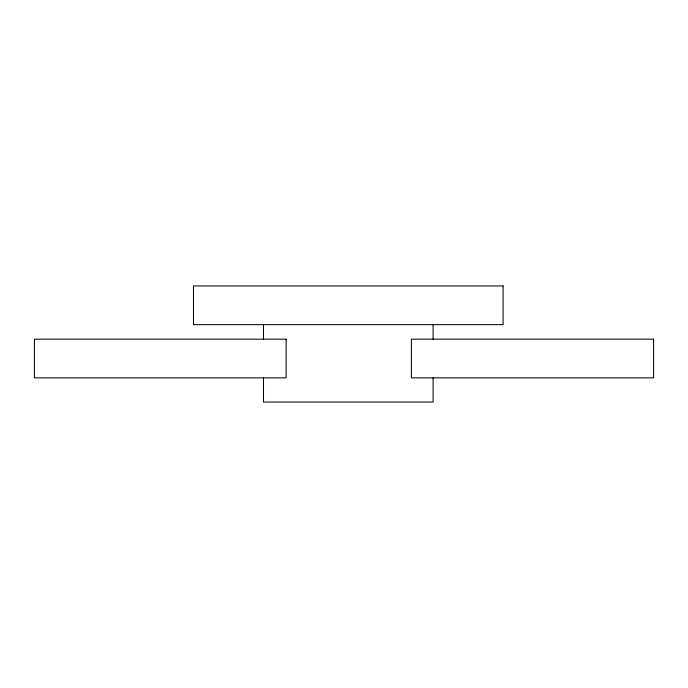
<?xml version="1.0" encoding="UTF-8"?>
<svg xmlns="http://www.w3.org/2000/svg" width="688" height="688" viewBox="0 0 688 688"><rect width="100%" height="100%" fill="white"/><g stroke="black" fill="none" stroke-linecap="round" stroke-linejoin="round"><path stroke-width="1.03" d="M433.087 324.65L433.087 339.167M433.087 377.867L433.087 402.05L263.495 402.05L263.495 377.867M263.495 324.65L263.495 339.167M503.091 285.95L193.491 285.95L193.491 324.65L503.091 324.65L503.091 285.95M286.139 339.167L34.4 339.167L34.4 377.867L286.139 377.867L286.139 339.167M653.6 339.167L411.407 339.167L411.407 377.867L653.6 377.867L653.6 339.167"/></g></svg>
